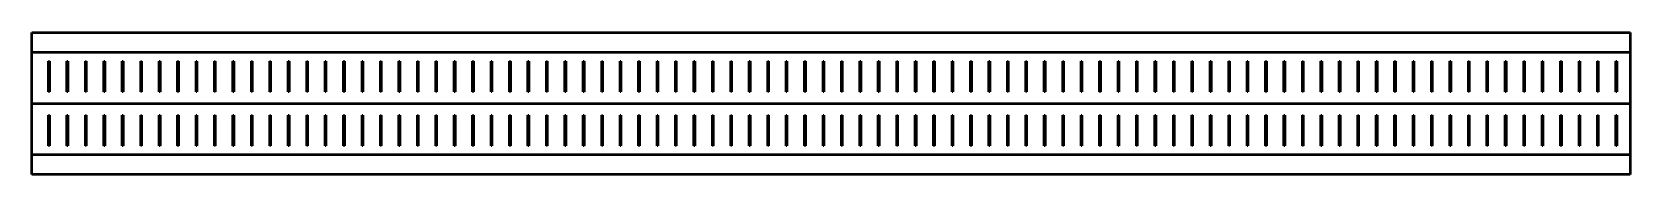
# Model space of a CAD drawing. Header units: millimetres. Extents: x 0 to 780, y -10 to 59.
import ezdxf

# ---------------------------------------------------------------- set-up
doc = ezdxf.new("R2010")
doc.units = ezdxf.units.MM
for name, color, linetype, lineweight in [('IV_BEND_DOWN', 7, 'Continuous', 50), ('IV_INTERIOR_PROFILES', 7, 'Continuous', 50), ('IV_OUTER_PROFILE', 7, 'Continuous', 50)]:
    doc.layers.add(name, color=color, linetype=linetype, lineweight=lineweight)

msp = doc.modelspace()

# ---------------------------------------------------------------- linework, layer by layer
at = {"layer": 'IV_BEND_DOWN'}
for p, q in [((0, 49.59), (780, 49.59)), ((0, 24.52), (780, 24.52)), ((0, -0.55), (780, -0.55))]:
    msp.add_line(p, q, dxfattribs=at)
at = {"layer": 'IV_INTERIOR_PROFILES'}
for p, q in [((8.1, 45.23), (8.5, 45.23)), ((8.1, 30.23), (8.1, 45.23)), ((8.5, 45.23), (8.5, 30.23)), ((17.1, 45.23), (17.5, 45.23)), ((17.1, 30.23), (17.1, 45.23)), ((17.5, 45.23), (17.5, 30.23)), ((26.1, 45.23), (26.5, 45.23)), ((26.1, 30.23), (26.1, 45.23)), ((26.5, 45.23), (26.5, 30.23)), ((35.1, 45.23), (35.5, 45.23)), ((35.1, 30.23), (35.1, 45.23)), ((35.5, 45.23), (35.5, 30.23)), ((44.1, 45.23), (44.5, 45.23)), ((44.1, 30.23), (44.1, 45.23)), ((44.5, 45.23), (44.5, 30.23)), ((53.1, 45.23), (53.5, 45.23)), ((53.1, 30.23), (53.1, 45.23)), ((53.5, 45.23), (53.5, 30.23)), ((62.1, 45.23), (62.5, 45.23)), ((62.1, 30.23), (62.1, 45.23)), ((62.5, 45.23), (62.5, 30.23)), ((71.1, 45.23), (71.5, 45.23)), ((71.1, 30.23), (71.1, 45.23)), ((71.5, 45.23), (71.5, 30.23)), ((80.1, 45.23), (80.5, 45.23)), ((80.1, 30.23), (80.1, 45.23)), ((80.5, 45.23), (80.5, 30.23)), ((89.1, 45.23), (89.5, 45.23)), ((89.1, 30.23), (89.1, 45.23)), ((89.5, 45.23), (89.5, 30.23)), ((98.1, 45.23), (98.5, 45.23)), ((98.1, 30.23), (98.1, 45.23)), ((98.5, 45.23), (98.5, 30.23)), ((107.1, 45.23), (107.5, 45.23)), ((107.1, 30.23), (107.1, 45.23)), ((107.5, 45.23), (107.5, 30.23)), ((116.1, 45.23), (116.5, 45.23)), ((116.1, 30.23), (116.1, 45.23)), ((116.5, 45.23), (116.5, 30.23)), ((125.1, 45.23), (125.5, 45.23)), ((125.1, 30.23), (125.1, 45.23)), ((125.5, 45.23), (125.5, 30.23)), ((134.1, 45.23), (134.5, 45.23)), ((134.1, 30.23), (134.1, 45.23)), ((134.5, 45.23), (134.5, 30.23)), ((143.1, 45.23), (143.5, 45.23)), ((143.1, 30.23), (143.1, 45.23)), ((143.5, 45.23), (143.5, 30.23)), ((152.1, 45.23), (152.5, 45.23)), ((152.1, 30.23), (152.1, 45.23)), ((152.5, 45.23), (152.5, 30.23)), ((161.1, 45.23), (161.5, 45.23)), ((161.1, 30.23), (161.1, 45.23)), ((161.5, 45.23), (161.5, 30.23)), ((170.1, 45.23), (170.5, 45.23)), ((170.1, 30.23), (170.1, 45.23)), ((170.5, 45.23), (170.5, 30.23)), ((179.1, 45.23), (179.5, 45.23)), ((179.1, 30.23), (179.1, 45.23)), ((179.5, 45.23), (179.5, 30.23)), ((188.1, 45.23), (188.5, 45.23)), ((188.1, 30.23), (188.1, 45.23)), ((188.5, 45.23), (188.5, 30.23)), ((197.1, 45.23), (197.5, 45.23)), ((197.1, 30.23), (197.1, 45.23)), ((197.5, 45.23), (197.5, 30.23)), ((206.1, 45.23), (206.5, 45.23)), ((206.1, 30.23), (206.1, 45.23)), ((206.5, 45.23), (206.5, 30.23)), ((215.1, 45.23), (215.5, 45.23)), ((215.1, 30.23), (215.1, 45.23)), ((215.5, 45.23), (215.5, 30.23)), ((224.1, 45.23), (224.5, 45.23)), ((224.1, 30.23), (224.1, 45.23)), ((224.5, 45.23), (224.5, 30.23)), ((233.1, 45.23), (233.5, 45.23)), ((233.1, 30.23), (233.1, 45.23)), ((233.5, 45.23), (233.5, 30.23)), ((242.1, 45.23), (242.5, 45.23)), ((242.1, 30.23), (242.1, 45.23)), ((242.5, 45.23), (242.5, 30.23)), ((251.1, 45.23), (251.5, 45.23)), ((251.1, 30.23), (251.1, 45.23)), ((251.5, 45.23), (251.5, 30.23)), ((260.1, 45.23), (260.5, 45.23)), ((260.1, 30.23), (260.1, 45.23)), ((260.5, 45.23), (260.5, 30.23)), ((269.1, 45.23), (269.5, 45.23)), ((269.1, 30.23), (269.1, 45.23)), ((269.5, 45.23), (269.5, 30.23)), ((278.1, 45.23), (278.5, 45.23)), ((278.1, 30.23), (278.1, 45.23)), ((278.5, 45.23), (278.5, 30.23)), ((287.1, 45.23), (287.5, 45.23)), ((287.1, 30.23), (287.1, 45.23)), ((287.5, 45.23), (287.5, 30.23)), ((296.1, 45.23), (296.5, 45.23)), ((296.1, 30.23), (296.1, 45.23)), ((296.5, 45.23), (296.5, 30.23)), ((305.1, 45.23), (305.5, 45.23)), ((305.1, 30.23), (305.1, 45.23)), ((305.5, 45.23), (305.5, 30.23)), ((314.1, 45.23), (314.5, 45.23)), ((314.1, 30.23), (314.1, 45.23)), ((314.5, 45.23), (314.5, 30.23)), ((323.1, 45.23), (323.5, 45.23)), ((323.1, 30.23), (323.1, 45.23)), ((323.5, 45.23), (323.5, 30.23)), ((332.1, 45.23), (332.5, 45.23)), ((332.1, 30.23), (332.1, 45.23)), ((332.5, 45.23), (332.5, 30.23)), ((341.1, 45.23), (341.5, 45.23)), ((341.1, 30.23), (341.1, 45.23)), ((341.5, 45.23), (341.5, 30.23)), ((350.1, 45.23), (350.5, 45.23)), ((350.1, 30.23), (350.1, 45.23)), ((350.5, 45.23), (350.5, 30.23)), ((359.1, 45.23), (359.5, 45.23)), ((359.1, 30.23), (359.1, 45.23)), ((359.5, 45.23), (359.5, 30.23)), ((368.1, 45.23), (368.5, 45.23)), ((368.1, 30.23), (368.1, 45.23)), ((368.5, 45.23), (368.5, 30.23)), ((377.1, 45.23), (377.5, 45.23)), ((377.1, 30.23), (377.1, 45.23)), ((377.5, 45.23), (377.5, 30.23)), ((386.1, 45.23), (386.5, 45.23)), ((386.1, 30.23), (386.1, 45.23)), ((386.5, 45.23), (386.5, 30.23)), ((395.1, 45.23), (395.5, 45.23)), ((395.1, 30.23), (395.1, 45.23)), ((395.5, 45.23), (395.5, 30.23)), ((404.1, 45.23), (404.5, 45.23)), ((404.1, 30.23), (404.1, 45.23)), ((404.5, 45.23), (404.5, 30.23)), ((413.1, 45.23), (413.5, 45.23)), ((413.1, 30.23), (413.1, 45.23)), ((413.5, 45.23), (413.5, 30.23)), ((422.1, 45.23), (422.5, 45.23)), ((422.1, 30.23), (422.1, 45.23)), ((422.5, 45.23), (422.5, 30.23)), ((431.1, 45.23), (431.5, 45.23)), ((431.1, 30.23), (431.1, 45.23)), ((431.5, 45.23), (431.5, 30.23)), ((440.1, 45.23), (440.5, 45.23)), ((440.1, 30.23), (440.1, 45.23)), ((440.5, 45.23), (440.5, 30.23)), ((449.1, 45.23), (449.5, 45.23)), ((449.1, 30.23), (449.1, 45.23)), ((449.5, 45.23), (449.5, 30.23)), ((458.1, 45.23), (458.5, 45.23)), ((458.1, 30.23), (458.1, 45.23)), ((458.5, 45.23), (458.5, 30.23)), ((467.1, 45.23), (467.5, 45.23)), ((467.1, 30.23), (467.1, 45.23)), ((467.5, 45.23), (467.5, 30.23)), ((476.1, 45.23), (476.5, 45.23)), ((476.1, 30.23), (476.1, 45.23)), ((476.5, 45.23), (476.5, 30.23)), ((485.1, 45.23), (485.5, 45.23)), ((485.1, 30.23), (485.1, 45.23)), ((485.5, 45.23), (485.5, 30.23)), ((494.1, 45.23), (494.5, 45.23)), ((494.1, 30.23), (494.1, 45.23)), ((494.5, 45.23), (494.5, 30.23)), ((503.1, 45.23), (503.5, 45.23)), ((503.1, 30.23), (503.1, 45.23)), ((503.5, 45.23), (503.5, 30.23)), ((512.1, 45.23), (512.5, 45.23)), ((512.1, 30.23), (512.1, 45.23)), ((512.5, 45.23), (512.5, 30.23)), ((521.1, 45.23), (521.5, 45.23)), ((521.1, 30.23), (521.1, 45.23)), ((521.5, 45.23), (521.5, 30.23)), ((530.1, 45.23), (530.5, 45.23)), ((530.1, 30.23), (530.1, 45.23)), ((530.5, 45.23), (530.5, 30.23)), ((539.1, 45.23), (539.5, 45.23)), ((539.1, 30.23), (539.1, 45.23)), ((539.5, 45.23), (539.5, 30.23)), ((548.1, 45.23), (548.5, 45.23)), ((548.1, 30.23), (548.1, 45.23)), ((548.5, 45.23), (548.5, 30.23)), ((557.1, 45.23), (557.5, 45.23)), ((557.1, 30.23), (557.1, 45.23)), ((557.5, 45.23), (557.5, 30.23)), ((566.1, 45.23), (566.5, 45.23)), ((566.1, 30.23), (566.1, 45.23)), ((566.5, 45.23), (566.5, 30.23)), ((575.1, 45.23), (575.5, 45.23)), ((575.1, 30.23), (575.1, 45.23)), ((575.5, 45.23), (575.5, 30.23)), ((584.1, 45.23), (584.5, 45.23)), ((584.1, 30.23), (584.1, 45.23)), ((584.5, 45.23), (584.5, 30.23)), ((593.1, 45.23), (593.5, 45.23)), ((593.1, 30.23), (593.1, 45.23)), ((593.5, 45.23), (593.5, 30.23)), ((602.1, 45.23), (602.5, 45.23)), ((602.1, 30.23), (602.1, 45.23)), ((602.5, 45.23), (602.5, 30.23)), ((611.1, 45.23), (611.5, 45.23)), ((611.1, 30.23), (611.1, 45.23)), ((611.5, 45.23), (611.5, 30.23)), ((620.1, 45.23), (620.5, 45.23)), ((620.1, 30.23), (620.1, 45.23)), ((620.5, 45.23), (620.5, 30.23)), ((629.1, 45.23), (629.5, 45.23)), ((629.1, 30.23), (629.1, 45.23)), ((629.5, 45.23), (629.5, 30.23)), ((638.1, 45.23), (638.5, 45.23)), ((638.1, 30.23), (638.1, 45.23)), ((638.5, 45.23), (638.5, 30.23)), ((647.1, 45.23), (647.5, 45.23)), ((647.1, 30.23), (647.1, 45.23)), ((647.5, 45.23), (647.5, 30.23)), ((656.1, 45.23), (656.5, 45.23)), ((656.1, 30.23), (656.1, 45.23)), ((656.5, 45.23), (656.5, 30.23)), ((665.1, 45.23), (665.5, 45.23)), ((665.1, 30.23), (665.1, 45.23)), ((665.5, 45.23), (665.5, 30.23)), ((674.1, 45.23), (674.5, 45.23)), ((674.1, 30.23), (674.1, 45.23)), ((674.5, 45.23), (674.5, 30.23)), ((683.1, 45.23), (683.5, 45.23)), ((683.1, 30.23), (683.1, 45.23)), ((683.5, 45.23), (683.5, 30.23)), ((692.1, 45.23), (692.5, 45.23)), ((692.1, 30.23), (692.1, 45.23)), ((692.5, 45.23), (692.5, 30.23)), ((701.1, 45.23), (701.5, 45.23)), ((701.1, 30.23), (701.1, 45.23)), ((701.5, 45.23), (701.5, 30.23)), ((710.1, 45.23), (710.5, 45.23)), ((710.1, 30.23), (710.1, 45.23)), ((710.5, 45.23), (710.5, 30.23)), ((719.1, 45.23), (719.5, 45.23)), ((719.1, 30.23), (719.1, 45.23)), ((719.5, 45.23), (719.5, 30.23)), ((728.1, 45.23), (728.5, 45.23)), ((728.1, 30.23), (728.1, 45.23)), ((728.5, 45.23), (728.5, 30.23)), ((737.1, 45.23), (737.5, 45.23)), ((737.1, 30.23), (737.1, 45.23)), ((737.5, 45.23), (737.5, 30.23)), ((746.1, 45.23), (746.5, 45.23)), ((746.1, 30.23), (746.1, 45.23)), ((746.5, 45.23), (746.5, 30.23)), ((755.1, 45.23), (755.5, 45.23)), ((755.1, 30.23), (755.1, 45.23)), ((755.5, 45.23), (755.5, 30.23)), ((764.1, 45.23), (764.5, 45.23)), ((764.1, 30.23), (764.1, 45.23)), ((764.5, 45.23), (764.5, 30.23)), ((773.1, 45.23), (773.5, 45.23)), ((773.1, 30.23), (773.1, 45.23)), ((773.5, 45.23), (773.5, 30.23)), ((8.5, 30.23), (8.1, 30.23)), ((17.5, 30.23), (17.1, 30.23)), ((26.5, 30.23), (26.1, 30.23)), ((35.5, 30.23), (35.1, 30.23)), ((44.5, 30.23), (44.1, 30.23)), ((53.5, 30.23), (53.1, 30.23)), ((62.5, 30.23), (62.1, 30.23)), ((71.5, 30.23), (71.1, 30.23)), ((80.5, 30.23), (80.1, 30.23)), ((89.5, 30.23), (89.1, 30.23)), ((98.5, 30.23), (98.1, 30.23)), ((107.5, 30.23), (107.1, 30.23)), ((116.5, 30.23), (116.1, 30.23)), ((125.5, 30.23), (125.1, 30.23)), ((134.5, 30.23), (134.1, 30.23)), ((143.5, 30.23), (143.1, 30.23)), ((152.5, 30.23), (152.1, 30.23)), ((161.5, 30.23), (161.1, 30.23)), ((170.5, 30.23), (170.1, 30.23)), ((179.5, 30.23), (179.1, 30.23)), ((188.5, 30.23), (188.1, 30.23)), ((197.5, 30.23), (197.1, 30.23)), ((206.5, 30.23), (206.1, 30.23)), ((215.5, 30.23), (215.1, 30.23)), ((224.5, 30.23), (224.1, 30.23)), ((233.5, 30.23), (233.1, 30.23)), ((242.5, 30.23), (242.1, 30.23)), ((251.5, 30.23), (251.1, 30.23)), ((260.5, 30.23), (260.1, 30.23)), ((269.5, 30.23), (269.1, 30.23)), ((278.5, 30.23), (278.1, 30.23)), ((287.5, 30.23), (287.1, 30.23)), ((296.5, 30.23), (296.1, 30.23)), ((305.5, 30.23), (305.1, 30.23)), ((314.5, 30.23), (314.1, 30.23)), ((323.5, 30.23), (323.1, 30.23)), ((332.5, 30.23), (332.1, 30.23)), ((341.5, 30.23), (341.1, 30.23)), ((350.5, 30.23), (350.1, 30.23)), ((359.5, 30.23), (359.1, 30.23)), ((368.5, 30.23), (368.1, 30.23)), ((377.5, 30.23), (377.1, 30.23)), ((386.5, 30.23), (386.1, 30.23)), ((395.5, 30.23), (395.1, 30.23)), ((404.5, 30.23), (404.1, 30.23)), ((413.5, 30.23), (413.1, 30.23)), ((422.5, 30.23), (422.1, 30.23)), ((431.5, 30.23), (431.1, 30.23)), ((440.5, 30.23), (440.1, 30.23)), ((449.5, 30.23), (449.1, 30.23)), ((458.5, 30.23), (458.1, 30.23)), ((467.5, 30.23), (467.1, 30.23)), ((476.5, 30.23), (476.1, 30.23)), ((485.5, 30.23), (485.1, 30.23)), ((494.5, 30.23), (494.1, 30.23)), ((503.5, 30.23), (503.1, 30.23)), ((512.5, 30.23), (512.1, 30.23)), ((521.5, 30.23), (521.1, 30.23)), ((530.5, 30.23), (530.1, 30.23)), ((539.5, 30.23), (539.1, 30.23)), ((548.5, 30.23), (548.1, 30.23)), ((557.5, 30.23), (557.1, 30.23)), ((566.5, 30.23), (566.1, 30.23)), ((575.5, 30.23), (575.1, 30.23)), ((584.5, 30.23), (584.1, 30.23)), ((593.5, 30.23), (593.1, 30.23)), ((602.5, 30.23), (602.1, 30.23)), ((611.5, 30.23), (611.1, 30.23)), ((620.5, 30.23), (620.1, 30.23)), ((629.5, 30.23), (629.1, 30.23)), ((638.5, 30.23), (638.1, 30.23)), ((647.5, 30.23), (647.1, 30.23)), ((656.5, 30.23), (656.1, 30.23)), ((665.5, 30.23), (665.1, 30.23)), ((674.5, 30.23), (674.1, 30.23)), ((683.5, 30.23), (683.1, 30.23)), ((692.5, 30.23), (692.1, 30.23)), ((701.5, 30.23), (701.1, 30.23)), ((710.5, 30.23), (710.1, 30.23)), ((719.5, 30.23), (719.1, 30.23)), ((728.5, 30.23), (728.1, 30.23)), ((737.5, 30.23), (737.1, 30.23)), ((746.5, 30.23), (746.1, 30.23)), ((755.5, 30.23), (755.1, 30.23)), ((764.5, 30.23), (764.1, 30.23)), ((773.5, 30.23), (773.1, 30.23)), ((8.1, 18.8), (8.5, 18.8)), ((8.1, 3.8), (8.1, 18.8)), ((8.5, 18.8), (8.5, 3.8)), ((17.1, 18.8), (17.5, 18.8)), ((17.1, 3.8), (17.1, 18.8)), ((17.5, 18.8), (17.5, 3.8)), ((26.1, 18.8), (26.5, 18.8)), ((26.1, 3.8), (26.1, 18.8)), ((26.5, 18.8), (26.5, 3.8)), ((35.1, 18.8), (35.5, 18.8)), ((35.1, 3.8), (35.1, 18.8)), ((35.5, 18.8), (35.5, 3.8)), ((44.1, 18.8), (44.5, 18.8)), ((44.1, 3.8), (44.1, 18.8)), ((44.5, 18.8), (44.5, 3.8)), ((53.1, 18.8), (53.5, 18.8)), ((53.1, 3.8), (53.1, 18.8)), ((53.5, 18.8), (53.5, 3.8)), ((62.1, 18.8), (62.5, 18.8)), ((62.1, 3.8), (62.1, 18.8)), ((62.5, 18.8), (62.5, 3.8)), ((71.1, 18.8), (71.5, 18.8)), ((71.1, 3.8), (71.1, 18.8)), ((71.5, 18.8), (71.5, 3.8)), ((80.1, 18.8), (80.5, 18.8)), ((80.1, 3.8), (80.1, 18.8)), ((80.5, 18.8), (80.5, 3.8)), ((89.1, 18.8), (89.5, 18.8)), ((89.1, 3.8), (89.1, 18.8)), ((89.5, 18.8), (89.5, 3.8)), ((98.1, 18.8), (98.5, 18.8)), ((98.1, 3.8), (98.1, 18.8)), ((98.5, 18.8), (98.5, 3.8)), ((107.1, 18.8), (107.5, 18.8)), ((107.1, 3.8), (107.1, 18.8)), ((107.5, 18.8), (107.5, 3.8)), ((116.1, 18.8), (116.5, 18.8)), ((116.1, 3.8), (116.1, 18.8)), ((116.5, 18.8), (116.5, 3.8)), ((125.1, 18.8), (125.5, 18.8)), ((125.1, 3.8), (125.1, 18.8)), ((125.5, 18.8), (125.5, 3.8)), ((134.1, 18.8), (134.5, 18.8)), ((134.1, 3.8), (134.1, 18.8)), ((134.5, 18.8), (134.5, 3.8)), ((143.1, 18.8), (143.5, 18.8)), ((143.1, 3.8), (143.1, 18.8)), ((143.5, 18.8), (143.5, 3.8)), ((152.1, 18.8), (152.5, 18.8)), ((152.1, 3.8), (152.1, 18.8)), ((152.5, 18.8), (152.5, 3.8)), ((161.1, 18.8), (161.5, 18.8)), ((161.1, 3.8), (161.1, 18.8)), ((161.5, 18.8), (161.5, 3.8)), ((170.1, 18.8), (170.5, 18.8)), ((170.1, 3.8), (170.1, 18.8)), ((170.5, 18.8), (170.5, 3.8)), ((179.1, 18.8), (179.5, 18.8)), ((179.1, 3.8), (179.1, 18.8)), ((179.5, 18.8), (179.5, 3.8)), ((188.1, 18.8), (188.5, 18.8)), ((188.1, 3.8), (188.1, 18.8)), ((188.5, 18.8), (188.5, 3.8)), ((197.1, 18.8), (197.5, 18.8)), ((197.1, 3.8), (197.1, 18.8)), ((197.5, 18.8), (197.5, 3.8)), ((206.1, 18.8), (206.5, 18.8)), ((206.1, 3.8), (206.1, 18.8)), ((206.5, 18.8), (206.5, 3.8)), ((215.1, 18.8), (215.5, 18.8)), ((215.1, 3.8), (215.1, 18.8)), ((215.5, 18.8), (215.5, 3.8)), ((224.1, 18.8), (224.5, 18.8)), ((224.1, 3.8), (224.1, 18.8)), ((224.5, 18.8), (224.5, 3.8)), ((233.1, 18.8), (233.5, 18.8)), ((233.1, 3.8), (233.1, 18.8)), ((233.5, 18.8), (233.5, 3.8)), ((242.1, 18.8), (242.5, 18.8)), ((242.1, 3.8), (242.1, 18.8)), ((242.5, 18.8), (242.5, 3.8)), ((251.1, 18.8), (251.5, 18.8)), ((251.1, 3.8), (251.1, 18.8)), ((251.5, 18.8), (251.5, 3.8)), ((260.1, 18.8), (260.5, 18.8)), ((260.1, 3.8), (260.1, 18.8)), ((260.5, 18.8), (260.5, 3.8)), ((269.1, 18.8), (269.5, 18.8)), ((269.1, 3.8), (269.1, 18.8)), ((269.5, 18.8), (269.5, 3.8)), ((278.1, 18.8), (278.5, 18.8)), ((278.1, 3.8), (278.1, 18.8)), ((278.5, 18.8), (278.5, 3.8)), ((287.1, 18.8), (287.5, 18.8)), ((287.1, 3.8), (287.1, 18.8)), ((287.5, 18.8), (287.5, 3.8)), ((296.1, 18.8), (296.5, 18.8)), ((296.1, 3.8), (296.1, 18.8)), ((296.5, 18.8), (296.5, 3.8)), ((305.1, 18.8), (305.5, 18.8)), ((305.1, 3.8), (305.1, 18.8)), ((305.5, 18.8), (305.5, 3.8)), ((314.1, 18.8), (314.5, 18.8)), ((314.1, 3.8), (314.1, 18.8)), ((314.5, 18.8), (314.5, 3.8)), ((323.1, 18.8), (323.5, 18.8)), ((323.1, 3.8), (323.1, 18.8)), ((323.5, 18.8), (323.5, 3.8)), ((332.1, 18.8), (332.5, 18.8)), ((332.1, 3.8), (332.1, 18.8)), ((332.5, 18.8), (332.5, 3.8)), ((341.1, 18.8), (341.5, 18.8)), ((341.1, 3.8), (341.1, 18.8)), ((341.5, 18.8), (341.5, 3.8)), ((350.1, 18.8), (350.5, 18.8)), ((350.1, 3.8), (350.1, 18.8)), ((350.5, 18.8), (350.5, 3.8)), ((359.1, 18.8), (359.5, 18.8)), ((359.1, 3.8), (359.1, 18.8)), ((359.5, 18.8), (359.5, 3.8)), ((368.1, 18.8), (368.5, 18.8)), ((368.1, 3.8), (368.1, 18.8)), ((368.5, 18.8), (368.5, 3.8)), ((377.1, 18.8), (377.5, 18.8)), ((377.1, 3.8), (377.1, 18.8)), ((377.5, 18.8), (377.5, 3.8)), ((386.1, 18.8), (386.5, 18.8)), ((386.1, 3.8), (386.1, 18.8)), ((386.5, 18.8), (386.5, 3.8)), ((395.1, 18.8), (395.5, 18.8)), ((395.1, 3.8), (395.1, 18.8)), ((395.5, 18.8), (395.5, 3.8)), ((404.1, 18.8), (404.5, 18.8)), ((404.1, 3.8), (404.1, 18.8)), ((404.5, 18.8), (404.5, 3.8)), ((413.1, 18.8), (413.5, 18.8)), ((413.1, 3.8), (413.1, 18.8)), ((413.5, 18.8), (413.5, 3.8)), ((422.1, 18.8), (422.5, 18.8)), ((422.1, 3.8), (422.1, 18.8)), ((422.5, 18.8), (422.5, 3.8)), ((431.1, 18.8), (431.5, 18.8)), ((431.1, 3.8), (431.1, 18.8)), ((431.5, 18.8), (431.5, 3.8)), ((440.1, 18.8), (440.5, 18.8)), ((440.1, 3.8), (440.1, 18.8)), ((440.5, 18.8), (440.5, 3.8)), ((449.1, 18.8), (449.5, 18.8)), ((449.1, 3.8), (449.1, 18.8)), ((449.5, 18.8), (449.5, 3.8)), ((458.1, 18.8), (458.5, 18.8)), ((458.1, 3.8), (458.1, 18.8)), ((458.5, 18.8), (458.5, 3.8)), ((467.1, 18.8), (467.5, 18.8)), ((467.1, 3.8), (467.1, 18.8)), ((467.5, 18.8), (467.5, 3.8)), ((476.1, 18.8), (476.5, 18.8)), ((476.1, 3.8), (476.1, 18.8)), ((476.5, 18.8), (476.5, 3.8)), ((485.1, 18.8), (485.5, 18.8)), ((485.1, 3.8), (485.1, 18.8)), ((485.5, 18.8), (485.5, 3.8)), ((494.1, 18.8), (494.5, 18.8)), ((494.1, 3.8), (494.1, 18.8)), ((494.5, 18.8), (494.5, 3.8)), ((503.1, 18.8), (503.5, 18.8)), ((503.1, 3.8), (503.1, 18.8)), ((503.5, 18.8), (503.5, 3.8)), ((512.1, 18.8), (512.5, 18.8)), ((512.1, 3.8), (512.1, 18.8)), ((512.5, 18.8), (512.5, 3.8)), ((521.1, 18.8), (521.5, 18.8)), ((521.1, 3.8), (521.1, 18.8)), ((521.5, 18.8), (521.5, 3.8)), ((530.1, 18.8), (530.5, 18.8)), ((530.1, 3.8), (530.1, 18.8)), ((530.5, 18.8), (530.5, 3.8)), ((539.1, 18.8), (539.5, 18.8)), ((539.1, 3.8), (539.1, 18.8)), ((539.5, 18.8), (539.5, 3.8)), ((548.1, 18.8), (548.5, 18.8)), ((548.1, 3.8), (548.1, 18.8)), ((548.5, 18.8), (548.5, 3.8)), ((557.1, 18.8), (557.5, 18.8)), ((557.1, 3.8), (557.1, 18.8)), ((557.5, 18.8), (557.5, 3.8)), ((566.1, 18.8), (566.5, 18.8)), ((566.1, 3.8), (566.1, 18.8)), ((566.5, 18.8), (566.5, 3.8)), ((575.1, 18.8), (575.5, 18.8)), ((575.1, 3.8), (575.1, 18.8)), ((575.5, 18.8), (575.5, 3.8)), ((584.1, 18.8), (584.5, 18.8)), ((584.1, 3.8), (584.1, 18.8)), ((584.5, 18.8), (584.5, 3.8)), ((593.1, 18.8), (593.5, 18.8)), ((593.1, 3.8), (593.1, 18.8)), ((593.5, 18.8), (593.5, 3.8)), ((602.1, 18.8), (602.5, 18.8)), ((602.1, 3.8), (602.1, 18.8)), ((602.5, 18.8), (602.5, 3.8)), ((611.1, 18.8), (611.5, 18.8)), ((611.1, 3.8), (611.1, 18.8)), ((611.5, 18.8), (611.5, 3.8)), ((620.1, 18.8), (620.5, 18.8)), ((620.1, 3.8), (620.1, 18.8)), ((620.5, 18.8), (620.5, 3.8)), ((629.1, 18.8), (629.5, 18.8)), ((629.1, 3.8), (629.1, 18.8)), ((629.5, 18.8), (629.5, 3.8)), ((638.1, 18.8), (638.5, 18.8)), ((638.1, 3.8), (638.1, 18.8)), ((638.5, 18.8), (638.5, 3.8)), ((647.1, 18.8), (647.5, 18.8)), ((647.1, 3.8), (647.1, 18.8)), ((647.5, 18.8), (647.5, 3.8)), ((656.1, 18.8), (656.5, 18.8)), ((656.1, 3.8), (656.1, 18.8)), ((656.5, 18.8), (656.5, 3.8)), ((665.1, 18.8), (665.5, 18.8)), ((665.1, 3.8), (665.1, 18.8)), ((665.5, 18.8), (665.5, 3.8)), ((674.1, 18.8), (674.5, 18.8)), ((674.1, 3.8), (674.1, 18.8)), ((674.5, 18.8), (674.5, 3.8)), ((683.1, 18.8), (683.5, 18.8)), ((683.1, 3.8), (683.1, 18.8)), ((683.5, 18.8), (683.5, 3.8)), ((692.1, 18.8), (692.5, 18.8)), ((692.1, 3.8), (692.1, 18.8)), ((692.5, 18.8), (692.5, 3.8)), ((701.1, 18.8), (701.5, 18.8)), ((701.1, 3.8), (701.1, 18.8)), ((701.5, 18.8), (701.5, 3.8)), ((710.1, 18.8), (710.5, 18.8)), ((710.1, 3.8), (710.1, 18.8)), ((710.5, 18.8), (710.5, 3.8)), ((719.1, 18.8), (719.5, 18.8)), ((719.1, 3.8), (719.1, 18.8)), ((719.5, 18.8), (719.5, 3.8)), ((728.1, 18.8), (728.5, 18.8)), ((728.1, 3.8), (728.1, 18.8)), ((728.5, 18.8), (728.5, 3.8)), ((737.1, 18.8), (737.5, 18.8)), ((737.1, 3.8), (737.1, 18.8)), ((737.5, 18.8), (737.5, 3.8)), ((746.1, 18.8), (746.5, 18.8)), ((746.1, 3.8), (746.1, 18.8)), ((746.5, 18.8), (746.5, 3.8)), ((755.1, 18.8), (755.5, 18.8)), ((755.1, 3.8), (755.1, 18.8)), ((755.5, 18.8), (755.5, 3.8)), ((764.1, 18.8), (764.5, 18.8)), ((764.1, 3.8), (764.1, 18.8)), ((764.5, 18.8), (764.5, 3.8)), ((773.1, 18.8), (773.5, 18.8)), ((773.1, 3.8), (773.1, 18.8)), ((773.5, 18.8), (773.5, 3.8)), ((8.5, 3.8), (8.1, 3.8)), ((17.5, 3.8), (17.1, 3.8)), ((26.5, 3.8), (26.1, 3.8)), ((35.5, 3.8), (35.1, 3.8)), ((44.5, 3.8), (44.1, 3.8)), ((53.5, 3.8), (53.1, 3.8)), ((62.5, 3.8), (62.1, 3.8)), ((71.5, 3.8), (71.1, 3.8)), ((80.5, 3.8), (80.1, 3.8)), ((89.5, 3.8), (89.1, 3.8)), ((98.5, 3.8), (98.1, 3.8)), ((107.5, 3.8), (107.1, 3.8)), ((116.5, 3.8), (116.1, 3.8)), ((125.5, 3.8), (125.1, 3.8)), ((134.5, 3.8), (134.1, 3.8)), ((143.5, 3.8), (143.1, 3.8)), ((152.5, 3.8), (152.1, 3.8)), ((161.5, 3.8), (161.1, 3.8)), ((170.5, 3.8), (170.1, 3.8)), ((179.5, 3.8), (179.1, 3.8)), ((188.5, 3.8), (188.1, 3.8)), ((197.5, 3.8), (197.1, 3.8)), ((206.5, 3.8), (206.1, 3.8)), ((215.5, 3.8), (215.1, 3.8)), ((224.5, 3.8), (224.1, 3.8)), ((233.5, 3.8), (233.1, 3.8)), ((242.5, 3.8), (242.1, 3.8)), ((251.5, 3.8), (251.1, 3.8)), ((260.5, 3.8), (260.1, 3.8)), ((269.5, 3.8), (269.1, 3.8)), ((278.5, 3.8), (278.1, 3.8)), ((287.5, 3.8), (287.1, 3.8)), ((296.5, 3.8), (296.1, 3.8)), ((305.5, 3.8), (305.1, 3.8)), ((314.5, 3.8), (314.1, 3.8)), ((323.5, 3.8), (323.1, 3.8)), ((332.5, 3.8), (332.1, 3.8)), ((341.5, 3.8), (341.1, 3.8)), ((350.5, 3.8), (350.1, 3.8)), ((359.5, 3.8), (359.1, 3.8)), ((368.5, 3.8), (368.1, 3.8)), ((377.5, 3.8), (377.1, 3.8)), ((386.5, 3.8), (386.1, 3.8)), ((395.5, 3.8), (395.1, 3.8)), ((404.5, 3.8), (404.1, 3.8)), ((413.5, 3.8), (413.1, 3.8)), ((422.5, 3.8), (422.1, 3.8)), ((431.5, 3.8), (431.1, 3.8)), ((440.5, 3.8), (440.1, 3.8)), ((449.5, 3.8), (449.1, 3.8)), ((458.5, 3.8), (458.1, 3.8)), ((467.5, 3.8), (467.1, 3.8)), ((476.5, 3.8), (476.1, 3.8)), ((485.5, 3.8), (485.1, 3.8)), ((494.5, 3.8), (494.1, 3.8)), ((503.5, 3.8), (503.1, 3.8)), ((512.5, 3.8), (512.1, 3.8)), ((521.5, 3.8), (521.1, 3.8)), ((530.5, 3.8), (530.1, 3.8)), ((539.5, 3.8), (539.1, 3.8)), ((548.5, 3.8), (548.1, 3.8)), ((557.5, 3.8), (557.1, 3.8)), ((566.5, 3.8), (566.1, 3.8)), ((575.5, 3.8), (575.1, 3.8)), ((584.5, 3.8), (584.1, 3.8)), ((593.5, 3.8), (593.1, 3.8)), ((602.5, 3.8), (602.1, 3.8)), ((611.5, 3.8), (611.1, 3.8)), ((620.5, 3.8), (620.1, 3.8)), ((629.5, 3.8), (629.1, 3.8)), ((638.5, 3.8), (638.1, 3.8)), ((647.5, 3.8), (647.1, 3.8)), ((656.5, 3.8), (656.1, 3.8)), ((665.5, 3.8), (665.1, 3.8)), ((674.5, 3.8), (674.1, 3.8)), ((683.5, 3.8), (683.1, 3.8)), ((692.5, 3.8), (692.1, 3.8)), ((701.5, 3.8), (701.1, 3.8)), ((710.5, 3.8), (710.1, 3.8)), ((719.5, 3.8), (719.1, 3.8)), ((728.5, 3.8), (728.1, 3.8)), ((737.5, 3.8), (737.1, 3.8)), ((746.5, 3.8), (746.1, 3.8)), ((755.5, 3.8), (755.1, 3.8)), ((764.5, 3.8), (764.1, 3.8)), ((773.5, 3.8), (773.1, 3.8))]:
    msp.add_line(p, q, dxfattribs=at)
at = {"layer": 'IV_OUTER_PROFILE'}
for p, q in [((0, -10.4), (0, 59.31)), ((0, 59.31), (780, 59.31)), ((780, 59.31), (780, -10.4)), ((780, -10.4), (0, -10.4))]:
    msp.add_line(p, q, dxfattribs=at)

doc.saveas('drawing.dxf')
